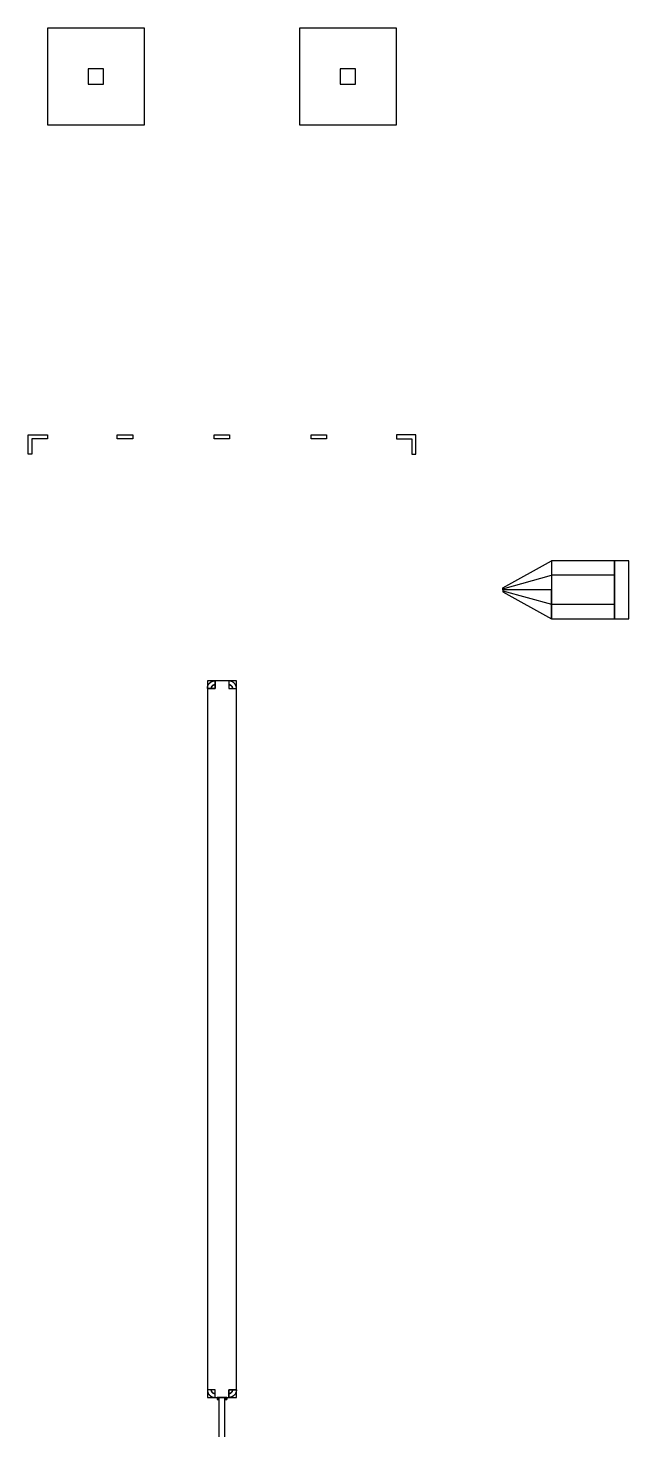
# Model space of a CAD drawing. Extents: x -1950 to 3550, y -200 to 28250.
# Drawn here: x -200 to 2900, y 21012 to 28250 of the extents above; entities that cross this region are included whole.
import ezdxf

# ---------------------------------------------------------------- set-up
doc = ezdxf.new("R2010")
doc.units = 0
doc.layers.add('GAP', color=1, linetype='continuous')
doc.layers.add('PIN', color=3, linetype='continuous')

# ---------------------------------------------------------------- blocks, each defined once
blk = doc.blocks.new('MM2RGAP')
for points in [[(-100, 28250), (-100, 27750), (400, 27750), (400, 28250), (-100, 28250)], [(1200, 28250), (1200, 27750), (1700, 27750), (1700, 28250), (1200, 28250)], [(110, 28040), (110, 27960), (190, 27960), (190, 28040), (110, 28040)], [(1410, 28040), (1410, 27960), (1490, 27960), (1490, 28040), (1410, 28040)], [(2500, 25350), (2250, 25350), (2250, 25359.8), (2500, 25500), (2500, 25350)], [(2500, 25350), (2250, 25350), (2250, 25359.8), (2500, 25500), (2500, 25350)], [(2825, 25500), (2500, 25500), (2500, 25200), (2825, 25200), (2825, 25500)], [(2825, 25500), (2500, 25500), (2500, 25200), (2825, 25200), (2825, 25500)], [(2900, 25500), (2825, 25500), (2825, 25200), (2900, 25200), (2900, 25500)], [(2900, 25500), (2825, 25500), (2825, 25200), (2900, 25200), (2900, 25500)], [(2500, 25350), (2250, 25350), (2250, 25340.2), (2500, 25200), (2500, 25350)], [(2500, 25350), (2250, 25350), (2250, 25340.2), (2500, 25200), (2500, 25350)], [(725, 24880), (725, 21180), (875, 21180), (875, 24880), (725, 24880)], [(725, 24880), (725, 24840), (765, 24840), (765, 24880), (725, 24880)], [(725, 24840), (725, 24841.1), (725.1, 24842.1), (725.1, 24843.2), (725.2, 24844.3), (725.4, 24845.3), (725.5, 24846.4), (725.7, 24847.4), (725.9, 24848.5), (726.1, 24849.5), (726.4, 24850.5), (726.7, 24851.5), (727, 24852.6), (727.4, 24853.6), (727.7, 24854.6), (728.1, 24855.6), (728.6, 24856.5), (729, 24857.5), (729.5, 24858.4), (730, 24859.4), (730.5, 24860.3), (731.1, 24861.2), (731.7, 24862.1), (732.3, 24863), (732.9, 24863.9), (733.5, 24864.7), (734.2, 24865.5), (734.9, 24866.3), (735.6, 24867.1), (736.3, 24867.9), (737.1, 24868.7), (737.9, 24869.4), (738.7, 24870.1), (739.5, 24870.8), (740.3, 24871.5), (741.1, 24872.1), (742, 24872.7), (742.9, 24873.3), (743.8, 24873.9), (744.7, 24874.5), (745.6, 24875), (746.6, 24875.5), (747.5, 24876), (748.5, 24876.4), (749.4, 24876.9), (750.4, 24877.3), (751.4, 24877.6), (752.4, 24878), (753.5, 24878.3), (754.5, 24878.6), (755.5, 24878.9), (756.5, 24879.1), (757.6, 24879.3), (758.6, 24879.5), (759.7, 24879.6), (760.7, 24879.8), (761.8, 24879.9), (762.9, 24879.9), (763.9, 24880), (765, 24880), (765, 24860), (764.5, 24860), (763.9, 24860), (763.4, 24859.9), (762.9, 24859.9), (762.3, 24859.8), (761.8, 24859.7), (761.3, 24859.7), (760.8, 24859.5), (760.3, 24859.4), (759.7, 24859.3), (759.2, 24859.1), (758.7, 24859), (758.2, 24858.8), (757.7, 24858.6), (757.2, 24858.4), (756.7, 24858.2), (756.3, 24858), (755.8, 24857.7), (755.3, 24857.5), (754.8, 24857.2), (754.4, 24857), (753.9, 24856.7), (753.5, 24856.4), (753.1, 24856.1), (752.6, 24855.7), (752.2, 24855.4), (751.8, 24855.1), (751.4, 24854.7), (751, 24854.3), (750.7, 24854), (750.3, 24853.6), (749.9, 24853.2), (749.6, 24852.8), (749.3, 24852.4), (748.9, 24851.9), (748.6, 24851.5), (748.3, 24851.1), (748, 24850.6), (747.8, 24850.2), (747.5, 24849.7), (747.3, 24849.2), (747, 24848.7), (746.8, 24848.3), (746.6, 24847.8), (746.4, 24847.3), (746.2, 24846.8), (746, 24846.3), (745.9, 24845.8), (745.7, 24845.3), (745.6, 24844.7), (745.5, 24844.2), (745.3, 24843.7), (745.3, 24843.2), (745.2, 24842.7), (745.1, 24842.1), (745.1, 24841.6), (745, 24841.1), (745, 24840.5), (745, 24840), (725, 24840)], [(745, 24840), (745, 24840.5), (745, 24841.1), (745.1, 24841.6), (745.1, 24842.1), (745.2, 24842.7), (745.3, 24843.2), (745.3, 24843.7), (745.5, 24844.2), (745.6, 24844.7), (745.7, 24845.3), (745.9, 24845.8), (746, 24846.3), (746.2, 24846.8), (746.4, 24847.3), (746.6, 24847.8), (746.8, 24848.3), (747, 24848.7), (747.3, 24849.2), (747.5, 24849.7), (747.8, 24850.2), (748, 24850.6), (748.3, 24851.1), (748.6, 24851.5), (748.9, 24851.9), (749.3, 24852.4), (749.6, 24852.8), (749.9, 24853.2), (750.3, 24853.6), (750.7, 24854), (751, 24854.3), (751.4, 24854.7), (751.8, 24855.1), (752.2, 24855.4), (752.6, 24855.7), (753.1, 24856.1), (753.5, 24856.4), (753.9, 24856.7), (754.4, 24857), (754.8, 24857.2), (755.3, 24857.5), (755.8, 24857.7), (756.3, 24858), (756.7, 24858.2), (757.2, 24858.4), (757.7, 24858.6), (758.2, 24858.8), (758.7, 24859), (759.2, 24859.1), (759.7, 24859.3), (760.3, 24859.4), (760.8, 24859.5), (761.3, 24859.7), (761.8, 24859.7), (762.3, 24859.8), (762.9, 24859.9), (763.4, 24859.9), (763.9, 24860), (764.5, 24860), (765, 24860), (765, 24840), (765, 24840), (765, 24840), (765, 24840), (765, 24840), (765, 24840), (765, 24840), (765, 24840), (765, 24840), (765, 24840), (765, 24840), (765, 24840), (765, 24840), (765, 24840), (765, 24840), (765, 24840), (765, 24840), (765, 24840), (765, 24840), (765, 24840), (765, 24840), (765, 24840), (765, 24840), (765, 24840), (765, 24840), (765, 24840), (765, 24840), (765, 24840), (765, 24840), (765, 24840), (765, 24840), (765, 24840), (765, 24840), (765, 24840), (765, 24840), (765, 24840), (765, 24840), (765, 24840), (765, 24840), (765, 24840), (765, 24840), (765, 24840), (765, 24840), (765, 24840), (765, 24840), (765, 24840), (765, 24840), (765, 24840), (765, 24840), (765, 24840), (765, 24840), (765, 24840), (765, 24840), (765, 24840), (765, 24840), (765, 24840), (765, 24840), (765, 24840), (765, 24840), (765, 24840), (745, 24840)], [(835, 24880), (835, 24840), (875, 24840), (875, 24880), (835, 24880)], [(875, 24840), (875, 24841.1), (874.9, 24842.1), (874.9, 24843.2), (874.8, 24844.3), (874.6, 24845.3), (874.5, 24846.4), (874.3, 24847.4), (874.1, 24848.5), (873.9, 24849.5), (873.6, 24850.5), (873.3, 24851.5), (873, 24852.6), (872.6, 24853.6), (872.3, 24854.6), (871.9, 24855.6), (871.4, 24856.5), (871, 24857.5), (870.5, 24858.4), (870, 24859.4), (869.5, 24860.3), (868.9, 24861.2), (868.3, 24862.1), (867.7, 24863), (867.1, 24863.9), (866.5, 24864.7), (865.8, 24865.5), (865.1, 24866.3), (864.4, 24867.1), (863.7, 24867.9), (862.9, 24868.7), (862.1, 24869.4), (861.3, 24870.1), (860.5, 24870.8), (859.7, 24871.5), (858.9, 24872.1), (858, 24872.7), (857.1, 24873.3), (856.2, 24873.9), (855.3, 24874.5), (854.4, 24875), (853.4, 24875.5), (852.5, 24876), (851.5, 24876.4), (850.6, 24876.9), (849.6, 24877.3), (848.6, 24877.6), (847.6, 24878), (846.5, 24878.3), (845.5, 24878.6), (844.5, 24878.9), (843.5, 24879.1), (842.4, 24879.3), (841.4, 24879.5), (840.3, 24879.6), (839.3, 24879.8), (838.2, 24879.9), (837.1, 24879.9), (836.1, 24880), (835, 24880), (835, 24860), (835.5, 24860), (836.1, 24860), (836.6, 24859.9), (837.1, 24859.9), (837.7, 24859.8), (838.2, 24859.7), (838.7, 24859.7), (839.2, 24859.5), (839.7, 24859.4), (840.3, 24859.3), (840.8, 24859.1), (841.3, 24859), (841.8, 24858.8), (842.3, 24858.6), (842.8, 24858.4), (843.3, 24858.2), (843.7, 24858), (844.2, 24857.7), (844.7, 24857.5), (845.2, 24857.2), (845.6, 24857), (846.1, 24856.7), (846.5, 24856.4), (846.9, 24856.1), (847.4, 24855.7), (847.8, 24855.4), (848.2, 24855.1), (848.6, 24854.7), (849, 24854.3), (849.3, 24854), (849.7, 24853.6), (850.1, 24853.2), (850.4, 24852.8), (850.7, 24852.4), (851.1, 24851.9), (851.4, 24851.5), (851.7, 24851.1), (852, 24850.6), (852.2, 24850.2), (852.5, 24849.7), (852.7, 24849.2), (853, 24848.7), (853.2, 24848.3), (853.4, 24847.8), (853.6, 24847.3), (853.8, 24846.8), (854, 24846.3), (854.1, 24845.8), (854.3, 24845.3), (854.4, 24844.7), (854.5, 24844.2), (854.7, 24843.7), (854.7, 24843.2), (854.8, 24842.7), (854.9, 24842.1), (854.9, 24841.6), (855, 24841.1), (855, 24840.5), (855, 24840), (875, 24840)], [(855, 24840), (855, 24840.5), (855, 24841.1), (854.9, 24841.6), (854.9, 24842.1), (854.8, 24842.7), (854.7, 24843.2), (854.7, 24843.7), (854.5, 24844.2), (854.4, 24844.7), (854.3, 24845.3), (854.1, 24845.8), (854, 24846.3), (853.8, 24846.8), (853.6, 24847.3), (853.4, 24847.8), (853.2, 24848.3), (853, 24848.7), (852.7, 24849.2), (852.5, 24849.7), (852.2, 24850.2), (852, 24850.6), (851.7, 24851.1), (851.4, 24851.5), (851.1, 24851.9), (850.7, 24852.4), (850.4, 24852.8), (850.1, 24853.2), (849.7, 24853.6), (849.3, 24854), (849, 24854.3), (848.6, 24854.7), (848.2, 24855.1), (847.8, 24855.4), (847.4, 24855.7), (846.9, 24856.1), (846.5, 24856.4), (846.1, 24856.7), (845.6, 24857), (845.2, 24857.2), (844.7, 24857.5), (844.2, 24857.7), (843.7, 24858), (843.3, 24858.2), (842.8, 24858.4), (842.3, 24858.6), (841.8, 24858.8), (841.3, 24859), (840.8, 24859.1), (840.3, 24859.3), (839.7, 24859.4), (839.2, 24859.5), (838.7, 24859.7), (838.2, 24859.7), (837.7, 24859.8), (837.1, 24859.9), (836.6, 24859.9), (836.1, 24860), (835.5, 24860), (835, 24860), (835, 24840), (835, 24840), (835, 24840), (835, 24840), (835, 24840), (835, 24840), (835, 24840), (835, 24840), (835, 24840), (835, 24840), (835, 24840), (835, 24840), (835, 24840), (835, 24840), (835, 24840), (835, 24840), (835, 24840), (835, 24840), (835, 24840), (835, 24840), (835, 24840), (835, 24840), (835, 24840), (835, 24840), (835, 24840), (835, 24840), (835, 24840), (835, 24840), (835, 24840), (835, 24840), (835, 24840), (835, 24840), (835, 24840), (835, 24840), (835, 24840), (835, 24840), (835, 24840), (835, 24840), (835, 24840), (835, 24840), (835, 24840), (835, 24840), (835, 24840), (835, 24840), (835, 24840), (835, 24840), (835, 24840), (835, 24840), (835, 24840), (835, 24840), (835, 24840), (835, 24840), (835, 24840), (835, 24840), (835, 24840), (835, 24840), (835, 24840), (835, 24840), (835, 24840), (835, 24840), (855, 24840)], [(765, 21180), (765, 21220), (725, 21220), (725, 21180), (765, 21180)], [(725, 21220), (725, 21218.9), (725.1, 21217.9), (725.1, 21216.8), (725.2, 21215.7), (725.4, 21214.7), (725.5, 21213.6), (725.7, 21212.6), (725.9, 21211.5), (726.1, 21210.5), (726.4, 21209.5), (726.7, 21208.5), (727, 21207.4), (727.4, 21206.4), (727.7, 21205.4), (728.1, 21204.4), (728.6, 21203.5), (729, 21202.5), (729.5, 21201.6), (730, 21200.6), (730.5, 21199.7), (731.1, 21198.8), (731.7, 21197.9), (732.3, 21197), (732.9, 21196.1), (733.5, 21195.3), (734.2, 21194.5), (734.9, 21193.7), (735.6, 21192.9), (736.3, 21192.1), (737.1, 21191.3), (737.9, 21190.6), (738.7, 21189.9), (739.5, 21189.2), (740.3, 21188.5), (741.1, 21187.9), (742, 21187.3), (742.9, 21186.7), (743.8, 21186.1), (744.7, 21185.5), (745.6, 21185), (746.6, 21184.5), (747.5, 21184), (748.5, 21183.6), (749.4, 21183.1), (750.4, 21182.7), (751.4, 21182.4), (752.4, 21182), (753.5, 21181.7), (754.5, 21181.4), (755.5, 21181.1), (756.5, 21180.9), (757.6, 21180.7), (758.6, 21180.5), (759.7, 21180.4), (760.7, 21180.2), (761.8, 21180.1), (762.9, 21180.1), (763.9, 21180), (765, 21180), (765, 21200), (764.5, 21200), (763.9, 21200), (763.4, 21200.1), (762.9, 21200.1), (762.3, 21200.2), (761.8, 21200.3), (761.3, 21200.3), (760.8, 21200.5), (760.3, 21200.6), (759.7, 21200.7), (759.2, 21200.9), (758.7, 21201), (758.2, 21201.2), (757.7, 21201.4), (757.2, 21201.6), (756.7, 21201.8), (756.3, 21202), (755.8, 21202.3), (755.3, 21202.5), (754.8, 21202.8), (754.4, 21203), (753.9, 21203.3), (753.5, 21203.6), (753.1, 21203.9), (752.6, 21204.3), (752.2, 21204.6), (751.8, 21204.9), (751.4, 21205.3), (751, 21205.7), (750.7, 21206), (750.3, 21206.4), (749.9, 21206.8), (749.6, 21207.2), (749.3, 21207.6), (748.9, 21208.1), (748.6, 21208.5), (748.3, 21208.9), (748, 21209.4), (747.8, 21209.8), (747.5, 21210.3), (747.3, 21210.8), (747, 21211.3), (746.8, 21211.7), (746.6, 21212.2), (746.4, 21212.7), (746.2, 21213.2), (746, 21213.7), (745.9, 21214.2), (745.7, 21214.7), (745.6, 21215.3), (745.5, 21215.8), (745.3, 21216.3), (745.3, 21216.8), (745.2, 21217.3), (745.1, 21217.9), (745.1, 21218.4), (745, 21218.9), (745, 21219.5), (745, 21220), (725, 21220)], [(745, 21220), (745, 21219.5), (745, 21218.9), (745.1, 21218.4), (745.1, 21217.9), (745.2, 21217.3), (745.3, 21216.8), (745.3, 21216.3), (745.5, 21215.8), (745.6, 21215.3), (745.7, 21214.7), (745.9, 21214.2), (746, 21213.7), (746.2, 21213.2), (746.4, 21212.7), (746.6, 21212.2), (746.8, 21211.7), (747, 21211.3), (747.3, 21210.8), (747.5, 21210.3), (747.8, 21209.8), (748, 21209.4), (748.3, 21208.9), (748.6, 21208.5), (748.9, 21208.1), (749.3, 21207.6), (749.6, 21207.2), (749.9, 21206.8), (750.3, 21206.4), (750.7, 21206), (751, 21205.7), (751.4, 21205.3), (751.8, 21204.9), (752.2, 21204.6), (752.6, 21204.3), (753.1, 21203.9), (753.5, 21203.6), (753.9, 21203.3), (754.4, 21203), (754.8, 21202.8), (755.3, 21202.5), (755.8, 21202.3), (756.3, 21202), (756.7, 21201.8), (757.2, 21201.6), (757.7, 21201.4), (758.2, 21201.2), (758.7, 21201), (759.2, 21200.9), (759.7, 21200.7), (760.3, 21200.6), (760.8, 21200.5), (761.3, 21200.3), (761.8, 21200.3), (762.3, 21200.2), (762.9, 21200.1), (763.4, 21200.1), (763.9, 21200), (764.5, 21200), (765, 21200), (765, 21220), (765, 21220), (765, 21220), (765, 21220), (765, 21220), (765, 21220), (765, 21220), (765, 21220), (765, 21220), (765, 21220), (765, 21220), (765, 21220), (765, 21220), (765, 21220), (765, 21220), (765, 21220), (765, 21220), (765, 21220), (765, 21220), (765, 21220), (765, 21220), (765, 21220), (765, 21220), (765, 21220), (765, 21220), (765, 21220), (765, 21220), (765, 21220), (765, 21220), (765, 21220), (765, 21220), (765, 21220), (765, 21220), (765, 21220), (765, 21220), (765, 21220), (765, 21220), (765, 21220), (765, 21220), (765, 21220), (765, 21220), (765, 21220), (765, 21220), (765, 21220), (765, 21220), (765, 21220), (765, 21220), (765, 21220), (765, 21220), (765, 21220), (765, 21220), (765, 21220), (765, 21220), (765, 21220), (765, 21220), (765, 21220), (765, 21220), (765, 21220), (765, 21220), (765, 21220), (745, 21220)], [(875, 21180), (875, 21220), (835, 21220), (835, 21180), (875, 21180)], [(875, 21220), (875, 21218.9), (874.9, 21217.9), (874.9, 21216.8), (874.8, 21215.7), (874.6, 21214.7), (874.5, 21213.6), (874.3, 21212.6), (874.1, 21211.5), (873.9, 21210.5), (873.6, 21209.5), (873.3, 21208.5), (873, 21207.4), (872.6, 21206.4), (872.3, 21205.4), (871.9, 21204.4), (871.4, 21203.5), (871, 21202.5), (870.5, 21201.6), (870, 21200.6), (869.5, 21199.7), (868.9, 21198.8), (868.3, 21197.9), (867.7, 21197), (867.1, 21196.1), (866.5, 21195.3), (865.8, 21194.5), (865.1, 21193.7), (864.4, 21192.9), (863.7, 21192.1), (862.9, 21191.3), (862.1, 21190.6), (861.3, 21189.9), (860.5, 21189.2), (859.7, 21188.5), (858.9, 21187.9), (858, 21187.3), (857.1, 21186.7), (856.2, 21186.1), (855.3, 21185.5), (854.4, 21185), (853.4, 21184.5), (852.5, 21184), (851.5, 21183.6), (850.6, 21183.1), (849.6, 21182.7), (848.6, 21182.4), (847.6, 21182), (846.5, 21181.7), (845.5, 21181.4), (844.5, 21181.1), (843.5, 21180.9), (842.4, 21180.7), (841.4, 21180.5), (840.3, 21180.4), (839.3, 21180.2), (838.2, 21180.1), (837.1, 21180.1), (836.1, 21180), (835, 21180), (835, 21200), (835.5, 21200), (836.1, 21200), (836.6, 21200.1), (837.1, 21200.1), (837.7, 21200.2), (838.2, 21200.3), (838.7, 21200.3), (839.2, 21200.5), (839.7, 21200.6), (840.3, 21200.7), (840.8, 21200.9), (841.3, 21201), (841.8, 21201.2), (842.3, 21201.4), (842.8, 21201.6), (843.3, 21201.8), (843.7, 21202), (844.2, 21202.3), (844.7, 21202.5), (845.2, 21202.8), (845.6, 21203), (846.1, 21203.3), (846.5, 21203.6), (846.9, 21203.9), (847.4, 21204.3), (847.8, 21204.6), (848.2, 21204.9), (848.6, 21205.3), (849, 21205.7), (849.3, 21206), (849.7, 21206.4), (850.1, 21206.8), (850.4, 21207.2), (850.7, 21207.6), (851.1, 21208.1), (851.4, 21208.5), (851.7, 21208.9), (852, 21209.4), (852.2, 21209.8), (852.5, 21210.3), (852.7, 21210.8), (853, 21211.3), (853.2, 21211.7), (853.4, 21212.2), (853.6, 21212.7), (853.8, 21213.2), (854, 21213.7), (854.1, 21214.2), (854.3, 21214.7), (854.4, 21215.3), (854.5, 21215.8), (854.7, 21216.3), (854.7, 21216.8), (854.8, 21217.3), (854.9, 21217.9), (854.9, 21218.4), (855, 21218.9), (855, 21219.5), (855, 21220), (875, 21220)], [(855, 21220), (855, 21219.5), (855, 21218.9), (854.9, 21218.4), (854.9, 21217.9), (854.8, 21217.3), (854.7, 21216.8), (854.7, 21216.3), (854.5, 21215.8), (854.4, 21215.3), (854.3, 21214.7), (854.1, 21214.2), (854, 21213.7), (853.8, 21213.2), (853.6, 21212.7), (853.4, 21212.2), (853.2, 21211.7), (853, 21211.3), (852.7, 21210.8), (852.5, 21210.3), (852.2, 21209.8), (852, 21209.4), (851.7, 21208.9), (851.4, 21208.5), (851.1, 21208.1), (850.7, 21207.6), (850.4, 21207.2), (850.1, 21206.8), (849.7, 21206.4), (849.3, 21206), (849, 21205.7), (848.6, 21205.3), (848.2, 21204.9), (847.8, 21204.6), (847.4, 21204.3), (846.9, 21203.9), (846.5, 21203.6), (846.1, 21203.3), (845.6, 21203), (845.2, 21202.8), (844.7, 21202.5), (844.2, 21202.3), (843.7, 21202), (843.3, 21201.8), (842.8, 21201.6), (842.3, 21201.4), (841.8, 21201.2), (841.3, 21201), (840.8, 21200.9), (840.3, 21200.7), (839.7, 21200.6), (839.2, 21200.5), (838.7, 21200.3), (838.2, 21200.3), (837.7, 21200.2), (837.1, 21200.1), (836.6, 21200.1), (836.1, 21200), (835.5, 21200), (835, 21200), (835, 21220), (835, 21220), (835, 21220), (835, 21220), (835, 21220), (835, 21220), (835, 21220), (835, 21220), (835, 21220), (835, 21220), (835, 21220), (835, 21220), (835, 21220), (835, 21220), (835, 21220), (835, 21220), (835, 21220), (835, 21220), (835, 21220), (835, 21220), (835, 21220), (835, 21220), (835, 21220), (835, 21220), (835, 21220), (835, 21220), (835, 21220), (835, 21220), (835, 21220), (835, 21220), (835, 21220), (835, 21220), (835, 21220), (835, 21220), (835, 21220), (835, 21220), (835, 21220), (835, 21220), (835, 21220), (835, 21220), (835, 21220), (835, 21220), (835, 21220), (835, 21220), (835, 21220), (835, 21220), (835, 21220), (835, 21220), (835, 21220), (835, 21220), (835, 21220), (835, 21220), (835, 21220), (835, 21220), (835, 21220), (835, 21220), (835, 21220), (835, 21220), (835, 21220), (835, 21220), (855, 21220)], [(775, 21180), (775, 21170), (785, 21170), (785, 21180), (775, 21180)], [(785, 21170), (785, 21170.3), (785, 21170.5), (785, 21170.8), (784.9, 21171.1), (784.9, 21171.3), (784.9, 21171.6), (784.8, 21171.9), (784.8, 21172.1), (784.7, 21172.4), (784.6, 21172.6), (784.6, 21172.9), (784.5, 21173.1), (784.4, 21173.4), (784.3, 21173.6), (784.2, 21173.9), (784.1, 21174.1), (784, 21174.4), (783.9, 21174.6), (783.7, 21174.8), (783.6, 21175.1), (783.5, 21175.3), (783.3, 21175.5), (783.2, 21175.7), (783, 21176), (782.9, 21176.2), (782.7, 21176.4), (782.5, 21176.6), (782.3, 21176.8), (782.2, 21177), (782, 21177.2), (781.8, 21177.3), (781.6, 21177.5), (781.4, 21177.7), (781.2, 21177.9), (781, 21178), (780.7, 21178.2), (780.5, 21178.3), (780.3, 21178.5), (780.1, 21178.6), (779.8, 21178.7), (779.6, 21178.9), (779.4, 21179), (779.1, 21179.1), (778.9, 21179.2), (778.6, 21179.3), (778.4, 21179.4), (778.1, 21179.5), (777.9, 21179.6), (777.6, 21179.6), (777.4, 21179.7), (777.1, 21179.8), (776.9, 21179.8), (776.6, 21179.9), (776.3, 21179.9), (776.1, 21179.9), (775.8, 21180), (775.5, 21180), (775.3, 21180), (775, 21180), (775, 21175), (775.1, 21175), (775.3, 21175), (775.4, 21175), (775.5, 21175), (775.7, 21175), (775.8, 21174.9), (775.9, 21174.9), (776.1, 21174.9), (776.2, 21174.9), (776.3, 21174.8), (776.4, 21174.8), (776.6, 21174.7), (776.7, 21174.7), (776.8, 21174.7), (776.9, 21174.6), (777.1, 21174.6), (777.2, 21174.5), (777.3, 21174.4), (777.4, 21174.4), (777.5, 21174.3), (777.7, 21174.2), (777.8, 21174.2), (777.9, 21174.1), (778, 21174), (778.1, 21173.9), (778.2, 21173.8), (778.3, 21173.8), (778.4, 21173.7), (778.5, 21173.6), (778.6, 21173.5), (778.7, 21173.4), (778.8, 21173.3), (778.8, 21173.2), (778.9, 21173.1), (779, 21173), (779.1, 21172.9), (779.2, 21172.8), (779.2, 21172.7), (779.3, 21172.5), (779.4, 21172.4), (779.4, 21172.3), (779.5, 21172.2), (779.6, 21172.1), (779.6, 21171.9), (779.7, 21171.8), (779.7, 21171.7), (779.7, 21171.6), (779.8, 21171.4), (779.8, 21171.3), (779.9, 21171.2), (779.9, 21171.1), (779.9, 21170.9), (779.9, 21170.8), (780, 21170.7), (780, 21170.5), (780, 21170.4), (780, 21170.3), (780, 21170.1), (780, 21170), (785, 21170)], [(780, 21170), (780, 21170.1), (780, 21170.3), (780, 21170.4), (780, 21170.5), (780, 21170.7), (779.9, 21170.8), (779.9, 21170.9), (779.9, 21171.1), (779.9, 21171.2), (779.8, 21171.3), (779.8, 21171.4), (779.7, 21171.6), (779.7, 21171.7), (779.7, 21171.8), (779.6, 21171.9), (779.6, 21172.1), (779.5, 21172.2), (779.4, 21172.3), (779.4, 21172.4), (779.3, 21172.5), (779.2, 21172.7), (779.2, 21172.8), (779.1, 21172.9), (779, 21173), (778.9, 21173.1), (778.8, 21173.2), (778.8, 21173.3), (778.7, 21173.4), (778.6, 21173.5), (778.5, 21173.6), (778.4, 21173.7), (778.3, 21173.8), (778.2, 21173.8), (778.1, 21173.9), (778, 21174), (777.9, 21174.1), (777.8, 21174.2), (777.7, 21174.2), (777.5, 21174.3), (777.4, 21174.4), (777.3, 21174.4), (777.2, 21174.5), (777.1, 21174.6), (776.9, 21174.6), (776.8, 21174.7), (776.7, 21174.7), (776.6, 21174.7), (776.4, 21174.8), (776.3, 21174.8), (776.2, 21174.9), (776.1, 21174.9), (775.9, 21174.9), (775.8, 21174.9), (775.7, 21175), (775.5, 21175), (775.4, 21175), (775.3, 21175), (775.1, 21175), (775, 21175), (775, 21170), (775, 21170), (775, 21170), (775, 21170), (775, 21170), (775, 21170), (775, 21170), (775, 21170), (775, 21170), (775, 21170), (775, 21170), (775, 21170), (775, 21170), (775, 21170), (775, 21170), (775, 21170), (775, 21170), (775, 21170), (775, 21170), (775, 21170), (775, 21170), (775, 21170), (775, 21170), (775, 21170), (775, 21170), (775, 21170), (775, 21170), (775, 21170), (775, 21170), (775, 21170), (775, 21170), (775, 21170), (775, 21170), (775, 21170), (775, 21170), (775, 21170), (775, 21170), (775, 21170), (775, 21170), (775, 21170), (775, 21170), (775, 21170), (775, 21170), (775, 21170), (775, 21170), (775, 21170), (775, 21170), (775, 21170), (775, 21170), (775, 21170), (775, 21170), (775, 21170), (775, 21170), (775, 21170), (775, 21170), (775, 21170), (775, 21170), (775, 21170), (775, 21170), (775, 21170), (780, 21170)], [(785, 21180), (785, 20810), (815, 20810), (815, 21180), (785, 21180)], [(815, 21180), (815, 21170), (825, 21170), (825, 21180), (815, 21180)], [(815, 21170), (815, 21170.3), (815, 21170.5), (815, 21170.8), (815.1, 21171.1), (815.1, 21171.3), (815.1, 21171.6), (815.2, 21171.9), (815.2, 21172.1), (815.3, 21172.4), (815.4, 21172.6), (815.4, 21172.9), (815.5, 21173.1), (815.6, 21173.4), (815.7, 21173.6), (815.8, 21173.9), (815.9, 21174.1), (816, 21174.4), (816.1, 21174.6), (816.3, 21174.8), (816.4, 21175.1), (816.5, 21175.3), (816.7, 21175.5), (816.8, 21175.7), (817, 21176), (817.1, 21176.2), (817.3, 21176.4), (817.5, 21176.6), (817.7, 21176.8), (817.8, 21177), (818, 21177.2), (818.2, 21177.3), (818.4, 21177.5), (818.6, 21177.7), (818.8, 21177.9), (819, 21178), (819.3, 21178.2), (819.5, 21178.3), (819.7, 21178.5), (819.9, 21178.6), (820.2, 21178.7), (820.4, 21178.9), (820.6, 21179), (820.9, 21179.1), (821.1, 21179.2), (821.4, 21179.3), (821.6, 21179.4), (821.9, 21179.5), (822.1, 21179.6), (822.4, 21179.6), (822.6, 21179.7), (822.9, 21179.8), (823.1, 21179.8), (823.4, 21179.9), (823.7, 21179.9), (823.9, 21179.9), (824.2, 21180), (824.5, 21180), (824.7, 21180), (825, 21180), (825, 21175), (824.9, 21175), (824.7, 21175), (824.6, 21175), (824.5, 21175), (824.3, 21175), (824.2, 21174.9), (824.1, 21174.9), (823.9, 21174.9), (823.8, 21174.9), (823.7, 21174.8), (823.6, 21174.8), (823.4, 21174.7), (823.3, 21174.7), (823.2, 21174.7), (823.1, 21174.6), (822.9, 21174.6), (822.8, 21174.5), (822.7, 21174.4), (822.6, 21174.4), (822.5, 21174.3), (822.3, 21174.2), (822.2, 21174.2), (822.1, 21174.1), (822, 21174), (821.9, 21173.9), (821.8, 21173.8), (821.7, 21173.8), (821.6, 21173.7), (821.5, 21173.6), (821.4, 21173.5), (821.3, 21173.4), (821.2, 21173.3), (821.2, 21173.2), (821.1, 21173.1), (821, 21173), (820.9, 21172.9), (820.8, 21172.8), (820.8, 21172.7), (820.7, 21172.5), (820.6, 21172.4), (820.6, 21172.3), (820.5, 21172.2), (820.4, 21172.1), (820.4, 21171.9), (820.3, 21171.8), (820.3, 21171.7), (820.3, 21171.6), (820.2, 21171.4), (820.2, 21171.3), (820.1, 21171.2), (820.1, 21171.1), (820.1, 21170.9), (820.1, 21170.8), (820, 21170.7), (820, 21170.5), (820, 21170.4), (820, 21170.3), (820, 21170.1), (820, 21170), (815, 21170)], [(820, 21170), (820, 21170.1), (820, 21170.3), (820, 21170.4), (820, 21170.5), (820, 21170.7), (820.1, 21170.8), (820.1, 21170.9), (820.1, 21171.1), (820.1, 21171.2), (820.2, 21171.3), (820.2, 21171.4), (820.3, 21171.6), (820.3, 21171.7), (820.3, 21171.8), (820.4, 21171.9), (820.4, 21172.1), (820.5, 21172.2), (820.6, 21172.3), (820.6, 21172.4), (820.7, 21172.5), (820.8, 21172.7), (820.8, 21172.8), (820.9, 21172.9), (821, 21173), (821.1, 21173.1), (821.2, 21173.2), (821.2, 21173.3), (821.3, 21173.4), (821.4, 21173.5), (821.5, 21173.6), (821.6, 21173.7), (821.7, 21173.8), (821.8, 21173.8), (821.9, 21173.9), (822, 21174), (822.1, 21174.1), (822.2, 21174.2), (822.3, 21174.2), (822.5, 21174.3), (822.6, 21174.4), (822.7, 21174.4), (822.8, 21174.5), (822.9, 21174.6), (823.1, 21174.6), (823.2, 21174.7), (823.3, 21174.7), (823.4, 21174.7), (823.6, 21174.8), (823.7, 21174.8), (823.8, 21174.9), (823.9, 21174.9), (824.1, 21174.9), (824.2, 21174.9), (824.3, 21175), (824.5, 21175), (824.6, 21175), (824.7, 21175), (824.9, 21175), (825, 21175), (825, 21170), (825, 21170), (825, 21170), (825, 21170), (825, 21170), (825, 21170), (825, 21170), (825, 21170), (825, 21170), (825, 21170), (825, 21170), (825, 21170), (825, 21170), (825, 21170), (825, 21170), (825, 21170), (825, 21170), (825, 21170), (825, 21170), (825, 21170), (825, 21170), (825, 21170), (825, 21170), (825, 21170), (825, 21170), (825, 21170), (825, 21170), (825, 21170), (825, 21170), (825, 21170), (825, 21170), (825, 21170), (825, 21170), (825, 21170), (825, 21170), (825, 21170), (825, 21170), (825, 21170), (825, 21170), (825, 21170), (825, 21170), (825, 21170), (825, 21170), (825, 21170), (825, 21170), (825, 21170), (825, 21170), (825, 21170), (825, 21170), (825, 21170), (825, 21170), (825, 21170), (825, 21170), (825, 21170), (825, 21170), (825, 21170), (825, 21170), (825, 21170), (825, 21170), (825, 21170), (820, 21170)]]:
    blk.add_lwpolyline(points)
blk = doc.blocks.new('MM2RPIN')
for points in [[(2500, 25350), (2250, 25350), (2250, 25355), (2500, 25425), (2500, 25350)], [(2500, 25350), (2250, 25350), (2250, 25355), (2500, 25425), (2500, 25350)], [(2825, 25425), (2500, 25425), (2500, 25275), (2825, 25275), (2825, 25425)], [(2825, 25425), (2500, 25425), (2500, 25275), (2825, 25275), (2825, 25425)], [(2500, 25350), (2250, 25350), (2250, 25345), (2500, 25275), (2500, 25350)], [(2500, 25350), (2250, 25350), (2250, 25345), (2500, 25275), (2500, 25350)], [(745, 24840), (745, 24840.5), (745, 24841.1), (745.1, 24841.6), (745.1, 24842.1), (745.2, 24842.7), (745.3, 24843.2), (745.3, 24843.7), (745.5, 24844.2), (745.6, 24844.7), (745.7, 24845.3), (745.9, 24845.8), (746, 24846.3), (746.2, 24846.8), (746.4, 24847.3), (746.6, 24847.8), (746.8, 24848.3), (747, 24848.7), (747.3, 24849.2), (747.5, 24849.7), (747.8, 24850.2), (748, 24850.6), (748.3, 24851.1), (748.6, 24851.5), (748.9, 24851.9), (749.3, 24852.4), (749.6, 24852.8), (749.9, 24853.2), (750.3, 24853.6), (750.7, 24854), (751, 24854.3), (751.4, 24854.7), (751.8, 24855.1), (752.2, 24855.4), (752.6, 24855.7), (753.1, 24856.1), (753.5, 24856.4), (753.9, 24856.7), (754.4, 24857), (754.8, 24857.2), (755.3, 24857.5), (755.8, 24857.7), (756.3, 24858), (756.7, 24858.2), (757.2, 24858.4), (757.7, 24858.6), (758.2, 24858.8), (758.7, 24859), (759.2, 24859.1), (759.7, 24859.3), (760.3, 24859.4), (760.8, 24859.5), (761.3, 24859.7), (761.8, 24859.7), (762.3, 24859.8), (762.9, 24859.9), (763.4, 24859.9), (763.9, 24860), (764.5, 24860), (765, 24860), (765, 24860), (764.5, 24860), (763.9, 24860), (763.4, 24859.9), (762.9, 24859.9), (762.3, 24859.8), (761.8, 24859.7), (761.3, 24859.7), (760.8, 24859.5), (760.3, 24859.4), (759.7, 24859.3), (759.2, 24859.1), (758.7, 24859), (758.2, 24858.8), (757.7, 24858.6), (757.2, 24858.4), (756.7, 24858.2), (756.3, 24858), (755.8, 24857.7), (755.3, 24857.5), (754.8, 24857.2), (754.4, 24857), (753.9, 24856.7), (753.5, 24856.4), (753.1, 24856.1), (752.6, 24855.7), (752.2, 24855.4), (751.8, 24855.1), (751.4, 24854.7), (751, 24854.3), (750.7, 24854), (750.3, 24853.6), (749.9, 24853.2), (749.6, 24852.8), (749.3, 24852.4), (748.9, 24851.9), (748.6, 24851.5), (748.3, 24851.1), (748, 24850.6), (747.8, 24850.2), (747.5, 24849.7), (747.3, 24849.2), (747, 24848.7), (746.8, 24848.3), (746.6, 24847.8), (746.4, 24847.3), (746.2, 24846.8), (746, 24846.3), (745.9, 24845.8), (745.7, 24845.3), (745.6, 24844.7), (745.5, 24844.2), (745.3, 24843.7), (745.3, 24843.2), (745.2, 24842.7), (745.1, 24842.1), (745.1, 24841.6), (745, 24841.1), (745, 24840.5), (745, 24840), (745, 24840)], [(745, 24840), (745, 24840.5), (745, 24841.1), (745.1, 24841.6), (745.1, 24842.1), (745.2, 24842.7), (745.3, 24843.2), (745.3, 24843.7), (745.5, 24844.2), (745.6, 24844.7), (745.7, 24845.3), (745.9, 24845.8), (746, 24846.3), (746.2, 24846.8), (746.4, 24847.3), (746.6, 24847.8), (746.8, 24848.3), (747, 24848.7), (747.3, 24849.2), (747.5, 24849.7), (747.8, 24850.2), (748, 24850.6), (748.3, 24851.1), (748.6, 24851.5), (748.9, 24851.9), (749.3, 24852.4), (749.6, 24852.8), (749.9, 24853.2), (750.3, 24853.6), (750.7, 24854), (751, 24854.3), (751.4, 24854.7), (751.8, 24855.1), (752.2, 24855.4), (752.6, 24855.7), (753.1, 24856.1), (753.5, 24856.4), (753.9, 24856.7), (754.4, 24857), (754.8, 24857.2), (755.3, 24857.5), (755.8, 24857.7), (756.3, 24858), (756.7, 24858.2), (757.2, 24858.4), (757.7, 24858.6), (758.2, 24858.8), (758.7, 24859), (759.2, 24859.1), (759.7, 24859.3), (760.3, 24859.4), (760.8, 24859.5), (761.3, 24859.7), (761.8, 24859.7), (762.3, 24859.8), (762.9, 24859.9), (763.4, 24859.9), (763.9, 24860), (764.5, 24860), (765, 24860), (765, 24860), (764.5, 24860), (763.9, 24860), (763.4, 24859.9), (762.9, 24859.9), (762.3, 24859.8), (761.8, 24859.7), (761.3, 24859.7), (760.8, 24859.5), (760.3, 24859.4), (759.7, 24859.3), (759.2, 24859.1), (758.7, 24859), (758.2, 24858.8), (757.7, 24858.6), (757.2, 24858.4), (756.7, 24858.2), (756.3, 24858), (755.8, 24857.7), (755.3, 24857.5), (754.8, 24857.2), (754.4, 24857), (753.9, 24856.7), (753.5, 24856.4), (753.1, 24856.1), (752.6, 24855.7), (752.2, 24855.4), (751.8, 24855.1), (751.4, 24854.7), (751, 24854.3), (750.7, 24854), (750.3, 24853.6), (749.9, 24853.2), (749.6, 24852.8), (749.3, 24852.4), (748.9, 24851.9), (748.6, 24851.5), (748.3, 24851.1), (748, 24850.6), (747.8, 24850.2), (747.5, 24849.7), (747.3, 24849.2), (747, 24848.7), (746.8, 24848.3), (746.6, 24847.8), (746.4, 24847.3), (746.2, 24846.8), (746, 24846.3), (745.9, 24845.8), (745.7, 24845.3), (745.6, 24844.7), (745.5, 24844.2), (745.3, 24843.7), (745.3, 24843.2), (745.2, 24842.7), (745.1, 24842.1), (745.1, 24841.6), (745, 24841.1), (745, 24840.5), (745, 24840), (745, 24840)], [(855, 24840), (855, 24840.5), (855, 24841.1), (854.9, 24841.6), (854.9, 24842.1), (854.8, 24842.7), (854.7, 24843.2), (854.7, 24843.7), (854.5, 24844.2), (854.4, 24844.7), (854.3, 24845.3), (854.1, 24845.8), (854, 24846.3), (853.8, 24846.8), (853.6, 24847.3), (853.4, 24847.8), (853.2, 24848.3), (853, 24848.7), (852.7, 24849.2), (852.5, 24849.7), (852.2, 24850.2), (852, 24850.6), (851.7, 24851.1), (851.4, 24851.5), (851.1, 24851.9), (850.7, 24852.4), (850.4, 24852.8), (850.1, 24853.2), (849.7, 24853.6), (849.3, 24854), (849, 24854.3), (848.6, 24854.7), (848.2, 24855.1), (847.8, 24855.4), (847.4, 24855.7), (846.9, 24856.1), (846.5, 24856.4), (846.1, 24856.7), (845.6, 24857), (845.2, 24857.2), (844.7, 24857.5), (844.2, 24857.7), (843.7, 24858), (843.3, 24858.2), (842.8, 24858.4), (842.3, 24858.6), (841.8, 24858.8), (841.3, 24859), (840.8, 24859.1), (840.3, 24859.3), (839.7, 24859.4), (839.2, 24859.5), (838.7, 24859.7), (838.2, 24859.7), (837.7, 24859.8), (837.1, 24859.9), (836.6, 24859.9), (836.1, 24860), (835.5, 24860), (835, 24860), (835, 24860), (835.5, 24860), (836.1, 24860), (836.6, 24859.9), (837.1, 24859.9), (837.7, 24859.8), (838.2, 24859.7), (838.7, 24859.7), (839.2, 24859.5), (839.7, 24859.4), (840.3, 24859.3), (840.8, 24859.1), (841.3, 24859), (841.8, 24858.8), (842.3, 24858.6), (842.8, 24858.4), (843.3, 24858.2), (843.7, 24858), (844.2, 24857.7), (844.7, 24857.5), (845.2, 24857.2), (845.6, 24857), (846.1, 24856.7), (846.5, 24856.4), (846.9, 24856.1), (847.4, 24855.7), (847.8, 24855.4), (848.2, 24855.1), (848.6, 24854.7), (849, 24854.3), (849.3, 24854), (849.7, 24853.6), (850.1, 24853.2), (850.4, 24852.8), (850.7, 24852.4), (851.1, 24851.9), (851.4, 24851.5), (851.7, 24851.1), (852, 24850.6), (852.2, 24850.2), (852.5, 24849.7), (852.7, 24849.2), (853, 24848.7), (853.2, 24848.3), (853.4, 24847.8), (853.6, 24847.3), (853.8, 24846.8), (854, 24846.3), (854.1, 24845.8), (854.3, 24845.3), (854.4, 24844.7), (854.5, 24844.2), (854.7, 24843.7), (854.7, 24843.2), (854.8, 24842.7), (854.9, 24842.1), (854.9, 24841.6), (855, 24841.1), (855, 24840.5), (855, 24840), (855, 24840)], [(855, 24840), (855, 24840.5), (855, 24841.1), (854.9, 24841.6), (854.9, 24842.1), (854.8, 24842.7), (854.7, 24843.2), (854.7, 24843.7), (854.5, 24844.2), (854.4, 24844.7), (854.3, 24845.3), (854.1, 24845.8), (854, 24846.3), (853.8, 24846.8), (853.6, 24847.3), (853.4, 24847.8), (853.2, 24848.3), (853, 24848.7), (852.7, 24849.2), (852.5, 24849.7), (852.2, 24850.2), (852, 24850.6), (851.7, 24851.1), (851.4, 24851.5), (851.1, 24851.9), (850.7, 24852.4), (850.4, 24852.8), (850.1, 24853.2), (849.7, 24853.6), (849.3, 24854), (849, 24854.3), (848.6, 24854.7), (848.2, 24855.1), (847.8, 24855.4), (847.4, 24855.7), (846.9, 24856.1), (846.5, 24856.4), (846.1, 24856.7), (845.6, 24857), (845.2, 24857.2), (844.7, 24857.5), (844.2, 24857.7), (843.7, 24858), (843.3, 24858.2), (842.8, 24858.4), (842.3, 24858.6), (841.8, 24858.8), (841.3, 24859), (840.8, 24859.1), (840.3, 24859.3), (839.7, 24859.4), (839.2, 24859.5), (838.7, 24859.7), (838.2, 24859.7), (837.7, 24859.8), (837.1, 24859.9), (836.6, 24859.9), (836.1, 24860), (835.5, 24860), (835, 24860), (835, 24860), (835.5, 24860), (836.1, 24860), (836.6, 24859.9), (837.1, 24859.9), (837.7, 24859.8), (838.2, 24859.7), (838.7, 24859.7), (839.2, 24859.5), (839.7, 24859.4), (840.3, 24859.3), (840.8, 24859.1), (841.3, 24859), (841.8, 24858.8), (842.3, 24858.6), (842.8, 24858.4), (843.3, 24858.2), (843.7, 24858), (844.2, 24857.7), (844.7, 24857.5), (845.2, 24857.2), (845.6, 24857), (846.1, 24856.7), (846.5, 24856.4), (846.9, 24856.1), (847.4, 24855.7), (847.8, 24855.4), (848.2, 24855.1), (848.6, 24854.7), (849, 24854.3), (849.3, 24854), (849.7, 24853.6), (850.1, 24853.2), (850.4, 24852.8), (850.7, 24852.4), (851.1, 24851.9), (851.4, 24851.5), (851.7, 24851.1), (852, 24850.6), (852.2, 24850.2), (852.5, 24849.7), (852.7, 24849.2), (853, 24848.7), (853.2, 24848.3), (853.4, 24847.8), (853.6, 24847.3), (853.8, 24846.8), (854, 24846.3), (854.1, 24845.8), (854.3, 24845.3), (854.4, 24844.7), (854.5, 24844.2), (854.7, 24843.7), (854.7, 24843.2), (854.8, 24842.7), (854.9, 24842.1), (854.9, 24841.6), (855, 24841.1), (855, 24840.5), (855, 24840), (855, 24840)], [(745, 21220), (745, 21219.5), (745, 21218.9), (745.1, 21218.4), (745.1, 21217.9), (745.2, 21217.3), (745.3, 21216.8), (745.3, 21216.3), (745.5, 21215.8), (745.6, 21215.3), (745.7, 21214.7), (745.9, 21214.2), (746, 21213.7), (746.2, 21213.2), (746.4, 21212.7), (746.6, 21212.2), (746.8, 21211.7), (747, 21211.3), (747.3, 21210.8), (747.5, 21210.3), (747.8, 21209.8), (748, 21209.4), (748.3, 21208.9), (748.6, 21208.5), (748.9, 21208.1), (749.3, 21207.6), (749.6, 21207.2), (749.9, 21206.8), (750.3, 21206.4), (750.7, 21206), (751, 21205.7), (751.4, 21205.3), (751.8, 21204.9), (752.2, 21204.6), (752.6, 21204.3), (753.1, 21203.9), (753.5, 21203.6), (753.9, 21203.3), (754.4, 21203), (754.8, 21202.8), (755.3, 21202.5), (755.8, 21202.3), (756.3, 21202), (756.7, 21201.8), (757.2, 21201.6), (757.7, 21201.4), (758.2, 21201.2), (758.7, 21201), (759.2, 21200.9), (759.7, 21200.7), (760.3, 21200.6), (760.8, 21200.5), (761.3, 21200.3), (761.8, 21200.3), (762.3, 21200.2), (762.9, 21200.1), (763.4, 21200.1), (763.9, 21200), (764.5, 21200), (765, 21200), (765, 21200), (764.5, 21200), (763.9, 21200), (763.4, 21200.1), (762.9, 21200.1), (762.3, 21200.2), (761.8, 21200.3), (761.3, 21200.3), (760.8, 21200.5), (760.3, 21200.6), (759.7, 21200.7), (759.2, 21200.9), (758.7, 21201), (758.2, 21201.2), (757.7, 21201.4), (757.2, 21201.6), (756.7, 21201.8), (756.3, 21202), (755.8, 21202.3), (755.3, 21202.5), (754.8, 21202.8), (754.4, 21203), (753.9, 21203.3), (753.5, 21203.6), (753.1, 21203.9), (752.6, 21204.3), (752.2, 21204.6), (751.8, 21204.9), (751.4, 21205.3), (751, 21205.7), (750.7, 21206), (750.3, 21206.4), (749.9, 21206.8), (749.6, 21207.2), (749.3, 21207.6), (748.9, 21208.1), (748.6, 21208.5), (748.3, 21208.9), (748, 21209.4), (747.8, 21209.8), (747.5, 21210.3), (747.3, 21210.8), (747, 21211.3), (746.8, 21211.7), (746.6, 21212.2), (746.4, 21212.7), (746.2, 21213.2), (746, 21213.7), (745.9, 21214.2), (745.7, 21214.7), (745.6, 21215.3), (745.5, 21215.8), (745.3, 21216.3), (745.3, 21216.8), (745.2, 21217.3), (745.1, 21217.9), (745.1, 21218.4), (745, 21218.9), (745, 21219.5), (745, 21220), (745, 21220)], [(745, 21220), (745, 21219.5), (745, 21218.9), (745.1, 21218.4), (745.1, 21217.9), (745.2, 21217.3), (745.3, 21216.8), (745.3, 21216.3), (745.5, 21215.8), (745.6, 21215.3), (745.7, 21214.7), (745.9, 21214.2), (746, 21213.7), (746.2, 21213.2), (746.4, 21212.7), (746.6, 21212.2), (746.8, 21211.7), (747, 21211.3), (747.3, 21210.8), (747.5, 21210.3), (747.8, 21209.8), (748, 21209.4), (748.3, 21208.9), (748.6, 21208.5), (748.9, 21208.1), (749.3, 21207.6), (749.6, 21207.2), (749.9, 21206.8), (750.3, 21206.4), (750.7, 21206), (751, 21205.7), (751.4, 21205.3), (751.8, 21204.9), (752.2, 21204.6), (752.6, 21204.3), (753.1, 21203.9), (753.5, 21203.6), (753.9, 21203.3), (754.4, 21203), (754.8, 21202.8), (755.3, 21202.5), (755.8, 21202.3), (756.3, 21202), (756.7, 21201.8), (757.2, 21201.6), (757.7, 21201.4), (758.2, 21201.2), (758.7, 21201), (759.2, 21200.9), (759.7, 21200.7), (760.3, 21200.6), (760.8, 21200.5), (761.3, 21200.3), (761.8, 21200.3), (762.3, 21200.2), (762.9, 21200.1), (763.4, 21200.1), (763.9, 21200), (764.5, 21200), (765, 21200), (765, 21200), (764.5, 21200), (763.9, 21200), (763.4, 21200.1), (762.9, 21200.1), (762.3, 21200.2), (761.8, 21200.3), (761.3, 21200.3), (760.8, 21200.5), (760.3, 21200.6), (759.7, 21200.7), (759.2, 21200.9), (758.7, 21201), (758.2, 21201.2), (757.7, 21201.4), (757.2, 21201.6), (756.7, 21201.8), (756.3, 21202), (755.8, 21202.3), (755.3, 21202.5), (754.8, 21202.8), (754.4, 21203), (753.9, 21203.3), (753.5, 21203.6), (753.1, 21203.9), (752.6, 21204.3), (752.2, 21204.6), (751.8, 21204.9), (751.4, 21205.3), (751, 21205.7), (750.7, 21206), (750.3, 21206.4), (749.9, 21206.8), (749.6, 21207.2), (749.3, 21207.6), (748.9, 21208.1), (748.6, 21208.5), (748.3, 21208.9), (748, 21209.4), (747.8, 21209.8), (747.5, 21210.3), (747.3, 21210.8), (747, 21211.3), (746.8, 21211.7), (746.6, 21212.2), (746.4, 21212.7), (746.2, 21213.2), (746, 21213.7), (745.9, 21214.2), (745.7, 21214.7), (745.6, 21215.3), (745.5, 21215.8), (745.3, 21216.3), (745.3, 21216.8), (745.2, 21217.3), (745.1, 21217.9), (745.1, 21218.4), (745, 21218.9), (745, 21219.5), (745, 21220), (745, 21220)], [(855, 21220), (855, 21219.5), (855, 21218.9), (854.9, 21218.4), (854.9, 21217.9), (854.8, 21217.3), (854.7, 21216.8), (854.7, 21216.3), (854.5, 21215.8), (854.4, 21215.3), (854.3, 21214.7), (854.1, 21214.2), (854, 21213.7), (853.8, 21213.2), (853.6, 21212.7), (853.4, 21212.2), (853.2, 21211.7), (853, 21211.3), (852.7, 21210.8), (852.5, 21210.3), (852.2, 21209.8), (852, 21209.4), (851.7, 21208.9), (851.4, 21208.5), (851.1, 21208.1), (850.7, 21207.6), (850.4, 21207.2), (850.1, 21206.8), (849.7, 21206.4), (849.3, 21206), (849, 21205.7), (848.6, 21205.3), (848.2, 21204.9), (847.8, 21204.6), (847.4, 21204.3), (846.9, 21203.9), (846.5, 21203.6), (846.1, 21203.3), (845.6, 21203), (845.2, 21202.8), (844.7, 21202.5), (844.2, 21202.3), (843.7, 21202), (843.3, 21201.8), (842.8, 21201.6), (842.3, 21201.4), (841.8, 21201.2), (841.3, 21201), (840.8, 21200.9), (840.3, 21200.7), (839.7, 21200.6), (839.2, 21200.5), (838.7, 21200.3), (838.2, 21200.3), (837.7, 21200.2), (837.1, 21200.1), (836.6, 21200.1), (836.1, 21200), (835.5, 21200), (835, 21200), (835, 21200), (835.5, 21200), (836.1, 21200), (836.6, 21200.1), (837.1, 21200.1), (837.7, 21200.2), (838.2, 21200.3), (838.7, 21200.3), (839.2, 21200.5), (839.7, 21200.6), (840.3, 21200.7), (840.8, 21200.9), (841.3, 21201), (841.8, 21201.2), (842.3, 21201.4), (842.8, 21201.6), (843.3, 21201.8), (843.7, 21202), (844.2, 21202.3), (844.7, 21202.5), (845.2, 21202.8), (845.6, 21203), (846.1, 21203.3), (846.5, 21203.6), (846.9, 21203.9), (847.4, 21204.3), (847.8, 21204.6), (848.2, 21204.9), (848.6, 21205.3), (849, 21205.7), (849.3, 21206), (849.7, 21206.4), (850.1, 21206.8), (850.4, 21207.2), (850.7, 21207.6), (851.1, 21208.1), (851.4, 21208.5), (851.7, 21208.9), (852, 21209.4), (852.2, 21209.8), (852.5, 21210.3), (852.7, 21210.8), (853, 21211.3), (853.2, 21211.7), (853.4, 21212.2), (853.6, 21212.7), (853.8, 21213.2), (854, 21213.7), (854.1, 21214.2), (854.3, 21214.7), (854.4, 21215.3), (854.5, 21215.8), (854.7, 21216.3), (854.7, 21216.8), (854.8, 21217.3), (854.9, 21217.9), (854.9, 21218.4), (855, 21218.9), (855, 21219.5), (855, 21220), (855, 21220)], [(855, 21220), (855, 21219.5), (855, 21218.9), (854.9, 21218.4), (854.9, 21217.9), (854.8, 21217.3), (854.7, 21216.8), (854.7, 21216.3), (854.5, 21215.8), (854.4, 21215.3), (854.3, 21214.7), (854.1, 21214.2), (854, 21213.7), (853.8, 21213.2), (853.6, 21212.7), (853.4, 21212.2), (853.2, 21211.7), (853, 21211.3), (852.7, 21210.8), (852.5, 21210.3), (852.2, 21209.8), (852, 21209.4), (851.7, 21208.9), (851.4, 21208.5), (851.1, 21208.1), (850.7, 21207.6), (850.4, 21207.2), (850.1, 21206.8), (849.7, 21206.4), (849.3, 21206), (849, 21205.7), (848.6, 21205.3), (848.2, 21204.9), (847.8, 21204.6), (847.4, 21204.3), (846.9, 21203.9), (846.5, 21203.6), (846.1, 21203.3), (845.6, 21203), (845.2, 21202.8), (844.7, 21202.5), (844.2, 21202.3), (843.7, 21202), (843.3, 21201.8), (842.8, 21201.6), (842.3, 21201.4), (841.8, 21201.2), (841.3, 21201), (840.8, 21200.9), (840.3, 21200.7), (839.7, 21200.6), (839.2, 21200.5), (838.7, 21200.3), (838.2, 21200.3), (837.7, 21200.2), (837.1, 21200.1), (836.6, 21200.1), (836.1, 21200), (835.5, 21200), (835, 21200), (835, 21200), (835.5, 21200), (836.1, 21200), (836.6, 21200.1), (837.1, 21200.1), (837.7, 21200.2), (838.2, 21200.3), (838.7, 21200.3), (839.2, 21200.5), (839.7, 21200.6), (840.3, 21200.7), (840.8, 21200.9), (841.3, 21201), (841.8, 21201.2), (842.3, 21201.4), (842.8, 21201.6), (843.3, 21201.8), (843.7, 21202), (844.2, 21202.3), (844.7, 21202.5), (845.2, 21202.8), (845.6, 21203), (846.1, 21203.3), (846.5, 21203.6), (846.9, 21203.9), (847.4, 21204.3), (847.8, 21204.6), (848.2, 21204.9), (848.6, 21205.3), (849, 21205.7), (849.3, 21206), (849.7, 21206.4), (850.1, 21206.8), (850.4, 21207.2), (850.7, 21207.6), (851.1, 21208.1), (851.4, 21208.5), (851.7, 21208.9), (852, 21209.4), (852.2, 21209.8), (852.5, 21210.3), (852.7, 21210.8), (853, 21211.3), (853.2, 21211.7), (853.4, 21212.2), (853.6, 21212.7), (853.8, 21213.2), (854, 21213.7), (854.1, 21214.2), (854.3, 21214.7), (854.4, 21215.3), (854.5, 21215.8), (854.7, 21216.3), (854.7, 21216.8), (854.8, 21217.3), (854.9, 21217.9), (854.9, 21218.4), (855, 21218.9), (855, 21219.5), (855, 21220), (855, 21220)], [(780, 21170), (780, 21170.1), (780, 21170.3), (780, 21170.4), (780, 21170.5), (780, 21170.7), (779.9, 21170.8), (779.9, 21170.9), (779.9, 21171.1), (779.9, 21171.2), (779.8, 21171.3), (779.8, 21171.4), (779.7, 21171.6), (779.7, 21171.7), (779.7, 21171.8), (779.6, 21171.9), (779.6, 21172.1), (779.5, 21172.2), (779.4, 21172.3), (779.4, 21172.4), (779.3, 21172.5), (779.2, 21172.7), (779.2, 21172.8), (779.1, 21172.9), (779, 21173), (778.9, 21173.1), (778.8, 21173.2), (778.8, 21173.3), (778.7, 21173.4), (778.6, 21173.5), (778.5, 21173.6), (778.4, 21173.7), (778.3, 21173.8), (778.2, 21173.8), (778.1, 21173.9), (778, 21174), (777.9, 21174.1), (777.8, 21174.2), (777.7, 21174.2), (777.5, 21174.3), (777.4, 21174.4), (777.3, 21174.4), (777.2, 21174.5), (777.1, 21174.6), (776.9, 21174.6), (776.8, 21174.7), (776.7, 21174.7), (776.6, 21174.7), (776.4, 21174.8), (776.3, 21174.8), (776.2, 21174.9), (776.1, 21174.9), (775.9, 21174.9), (775.8, 21174.9), (775.7, 21175), (775.5, 21175), (775.4, 21175), (775.3, 21175), (775.1, 21175), (775, 21175), (775, 21175), (775.1, 21175), (775.3, 21175), (775.4, 21175), (775.5, 21175), (775.7, 21175), (775.8, 21174.9), (775.9, 21174.9), (776.1, 21174.9), (776.2, 21174.9), (776.3, 21174.8), (776.4, 21174.8), (776.6, 21174.7), (776.7, 21174.7), (776.8, 21174.7), (776.9, 21174.6), (777.1, 21174.6), (777.2, 21174.5), (777.3, 21174.4), (777.4, 21174.4), (777.5, 21174.3), (777.7, 21174.2), (777.8, 21174.2), (777.9, 21174.1), (778, 21174), (778.1, 21173.9), (778.2, 21173.8), (778.3, 21173.8), (778.4, 21173.7), (778.5, 21173.6), (778.6, 21173.5), (778.7, 21173.4), (778.8, 21173.3), (778.8, 21173.2), (778.9, 21173.1), (779, 21173), (779.1, 21172.9), (779.2, 21172.8), (779.2, 21172.7), (779.3, 21172.5), (779.4, 21172.4), (779.4, 21172.3), (779.5, 21172.2), (779.6, 21172.1), (779.6, 21171.9), (779.7, 21171.8), (779.7, 21171.7), (779.7, 21171.6), (779.8, 21171.4), (779.8, 21171.3), (779.9, 21171.2), (779.9, 21171.1), (779.9, 21170.9), (779.9, 21170.8), (780, 21170.7), (780, 21170.5), (780, 21170.4), (780, 21170.3), (780, 21170.1), (780, 21170), (780, 21170)], [(780, 21170), (780, 21170.1), (780, 21170.3), (780, 21170.4), (780, 21170.5), (780, 21170.7), (779.9, 21170.8), (779.9, 21170.9), (779.9, 21171.1), (779.9, 21171.2), (779.8, 21171.3), (779.8, 21171.4), (779.7, 21171.6), (779.7, 21171.7), (779.7, 21171.8), (779.6, 21171.9), (779.6, 21172.1), (779.5, 21172.2), (779.4, 21172.3), (779.4, 21172.4), (779.3, 21172.5), (779.2, 21172.7), (779.2, 21172.8), (779.1, 21172.9), (779, 21173), (778.9, 21173.1), (778.8, 21173.2), (778.8, 21173.3), (778.7, 21173.4), (778.6, 21173.5), (778.5, 21173.6), (778.4, 21173.7), (778.3, 21173.8), (778.2, 21173.8), (778.1, 21173.9), (778, 21174), (777.9, 21174.1), (777.8, 21174.2), (777.7, 21174.2), (777.5, 21174.3), (777.4, 21174.4), (777.3, 21174.4), (777.2, 21174.5), (777.1, 21174.6), (776.9, 21174.6), (776.8, 21174.7), (776.7, 21174.7), (776.6, 21174.7), (776.4, 21174.8), (776.3, 21174.8), (776.2, 21174.9), (776.1, 21174.9), (775.9, 21174.9), (775.8, 21174.9), (775.7, 21175), (775.5, 21175), (775.4, 21175), (775.3, 21175), (775.1, 21175), (775, 21175), (775, 21175), (775.1, 21175), (775.3, 21175), (775.4, 21175), (775.5, 21175), (775.7, 21175), (775.8, 21174.9), (775.9, 21174.9), (776.1, 21174.9), (776.2, 21174.9), (776.3, 21174.8), (776.4, 21174.8), (776.6, 21174.7), (776.7, 21174.7), (776.8, 21174.7), (776.9, 21174.6), (777.1, 21174.6), (777.2, 21174.5), (777.3, 21174.4), (777.4, 21174.4), (777.5, 21174.3), (777.7, 21174.2), (777.8, 21174.2), (777.9, 21174.1), (778, 21174), (778.1, 21173.9), (778.2, 21173.8), (778.3, 21173.8), (778.4, 21173.7), (778.5, 21173.6), (778.6, 21173.5), (778.7, 21173.4), (778.8, 21173.3), (778.8, 21173.2), (778.9, 21173.1), (779, 21173), (779.1, 21172.9), (779.2, 21172.8), (779.2, 21172.7), (779.3, 21172.5), (779.4, 21172.4), (779.4, 21172.3), (779.5, 21172.2), (779.6, 21172.1), (779.6, 21171.9), (779.7, 21171.8), (779.7, 21171.7), (779.7, 21171.6), (779.8, 21171.4), (779.8, 21171.3), (779.9, 21171.2), (779.9, 21171.1), (779.9, 21170.9), (779.9, 21170.8), (780, 21170.7), (780, 21170.5), (780, 21170.4), (780, 21170.3), (780, 21170.1), (780, 21170), (780, 21170)], [(820, 21170), (820, 21170.1), (820, 21170.3), (820, 21170.4), (820, 21170.5), (820, 21170.7), (820.1, 21170.8), (820.1, 21170.9), (820.1, 21171.1), (820.1, 21171.2), (820.2, 21171.3), (820.2, 21171.4), (820.3, 21171.6), (820.3, 21171.7), (820.3, 21171.8), (820.4, 21171.9), (820.4, 21172.1), (820.5, 21172.2), (820.6, 21172.3), (820.6, 21172.4), (820.7, 21172.5), (820.8, 21172.7), (820.8, 21172.8), (820.9, 21172.9), (821, 21173), (821.1, 21173.1), (821.2, 21173.2), (821.2, 21173.3), (821.3, 21173.4), (821.4, 21173.5), (821.5, 21173.6), (821.6, 21173.7), (821.7, 21173.8), (821.8, 21173.8), (821.9, 21173.9), (822, 21174), (822.1, 21174.1), (822.2, 21174.2), (822.3, 21174.2), (822.5, 21174.3), (822.6, 21174.4), (822.7, 21174.4), (822.8, 21174.5), (822.9, 21174.6), (823.1, 21174.6), (823.2, 21174.7), (823.3, 21174.7), (823.4, 21174.7), (823.6, 21174.8), (823.7, 21174.8), (823.8, 21174.9), (823.9, 21174.9), (824.1, 21174.9), (824.2, 21174.9), (824.3, 21175), (824.5, 21175), (824.6, 21175), (824.7, 21175), (824.9, 21175), (825, 21175), (825, 21175), (824.9, 21175), (824.7, 21175), (824.6, 21175), (824.5, 21175), (824.3, 21175), (824.2, 21174.9), (824.1, 21174.9), (823.9, 21174.9), (823.8, 21174.9), (823.7, 21174.8), (823.6, 21174.8), (823.4, 21174.7), (823.3, 21174.7), (823.2, 21174.7), (823.1, 21174.6), (822.9, 21174.6), (822.8, 21174.5), (822.7, 21174.4), (822.6, 21174.4), (822.5, 21174.3), (822.3, 21174.2), (822.2, 21174.2), (822.1, 21174.1), (822, 21174), (821.9, 21173.9), (821.8, 21173.8), (821.7, 21173.8), (821.6, 21173.7), (821.5, 21173.6), (821.4, 21173.5), (821.3, 21173.4), (821.2, 21173.3), (821.2, 21173.2), (821.1, 21173.1), (821, 21173), (820.9, 21172.9), (820.8, 21172.8), (820.8, 21172.7), (820.7, 21172.5), (820.6, 21172.4), (820.6, 21172.3), (820.5, 21172.2), (820.4, 21172.1), (820.4, 21171.9), (820.3, 21171.8), (820.3, 21171.7), (820.3, 21171.6), (820.2, 21171.4), (820.2, 21171.3), (820.1, 21171.2), (820.1, 21171.1), (820.1, 21170.9), (820.1, 21170.8), (820, 21170.7), (820, 21170.5), (820, 21170.4), (820, 21170.3), (820, 21170.1), (820, 21170), (820, 21170)], [(820, 21170), (820, 21170.1), (820, 21170.3), (820, 21170.4), (820, 21170.5), (820, 21170.7), (820.1, 21170.8), (820.1, 21170.9), (820.1, 21171.1), (820.1, 21171.2), (820.2, 21171.3), (820.2, 21171.4), (820.3, 21171.6), (820.3, 21171.7), (820.3, 21171.8), (820.4, 21171.9), (820.4, 21172.1), (820.5, 21172.2), (820.6, 21172.3), (820.6, 21172.4), (820.7, 21172.5), (820.8, 21172.7), (820.8, 21172.8), (820.9, 21172.9), (821, 21173), (821.1, 21173.1), (821.2, 21173.2), (821.2, 21173.3), (821.3, 21173.4), (821.4, 21173.5), (821.5, 21173.6), (821.6, 21173.7), (821.7, 21173.8), (821.8, 21173.8), (821.9, 21173.9), (822, 21174), (822.1, 21174.1), (822.2, 21174.2), (822.3, 21174.2), (822.5, 21174.3), (822.6, 21174.4), (822.7, 21174.4), (822.8, 21174.5), (822.9, 21174.6), (823.1, 21174.6), (823.2, 21174.7), (823.3, 21174.7), (823.4, 21174.7), (823.6, 21174.8), (823.7, 21174.8), (823.8, 21174.9), (823.9, 21174.9), (824.1, 21174.9), (824.2, 21174.9), (824.3, 21175), (824.5, 21175), (824.6, 21175), (824.7, 21175), (824.9, 21175), (825, 21175), (825, 21175), (824.9, 21175), (824.7, 21175), (824.6, 21175), (824.5, 21175), (824.3, 21175), (824.2, 21174.9), (824.1, 21174.9), (823.9, 21174.9), (823.8, 21174.9), (823.7, 21174.8), (823.6, 21174.8), (823.4, 21174.7), (823.3, 21174.7), (823.2, 21174.7), (823.1, 21174.6), (822.9, 21174.6), (822.8, 21174.5), (822.7, 21174.4), (822.6, 21174.4), (822.5, 21174.3), (822.3, 21174.2), (822.2, 21174.2), (822.1, 21174.1), (822, 21174), (821.9, 21173.9), (821.8, 21173.8), (821.7, 21173.8), (821.6, 21173.7), (821.5, 21173.6), (821.4, 21173.5), (821.3, 21173.4), (821.2, 21173.3), (821.2, 21173.2), (821.1, 21173.1), (821, 21173), (820.9, 21172.9), (820.8, 21172.8), (820.8, 21172.7), (820.7, 21172.5), (820.6, 21172.4), (820.6, 21172.3), (820.5, 21172.2), (820.4, 21172.1), (820.4, 21171.9), (820.3, 21171.8), (820.3, 21171.7), (820.3, 21171.6), (820.2, 21171.4), (820.2, 21171.3), (820.1, 21171.2), (820.1, 21171.1), (820.1, 21170.9), (820.1, 21170.8), (820, 21170.7), (820, 21170.5), (820, 21170.4), (820, 21170.3), (820, 21170.1), (820, 21170), (820, 21170)]]:
    blk.add_lwpolyline(points)
blk = doc.blocks.new('MM2R')
at = {"layer": 'GAP'}
for points in [[(-200, 26150), (-100, 26150), (-100, 26130), (-180, 26130), (-180, 26050), (-200, 26050), (-200, 26150)], [(260, 26150), (340, 26150), (340, 26130), (260, 26130), (260, 26150)], [(760, 26150), (840, 26150), (840, 26130), (760, 26130), (760, 26150)], [(1260, 26150), (1340, 26150), (1340, 26130), (1260, 26130), (1260, 26150)], [(1800, 26150), (1700, 26150), (1700, 26130), (1780, 26130), (1780, 26050), (1800, 26050), (1800, 26150)]]:
    blk.add_lwpolyline(points, dxfattribs=at)

msp = doc.modelspace()

# ---------------------------------------------------------------- block references
msp.add_blockref('MM2R', (0, 0))
at = {"layer": 'GAP'}
msp.add_blockref('MM2RGAP', (0, 0), dxfattribs=at)
at = {"layer": 'PIN'}
msp.add_blockref('MM2RPIN', (0, 0), dxfattribs=at)

doc.saveas('drawing.dxf')
